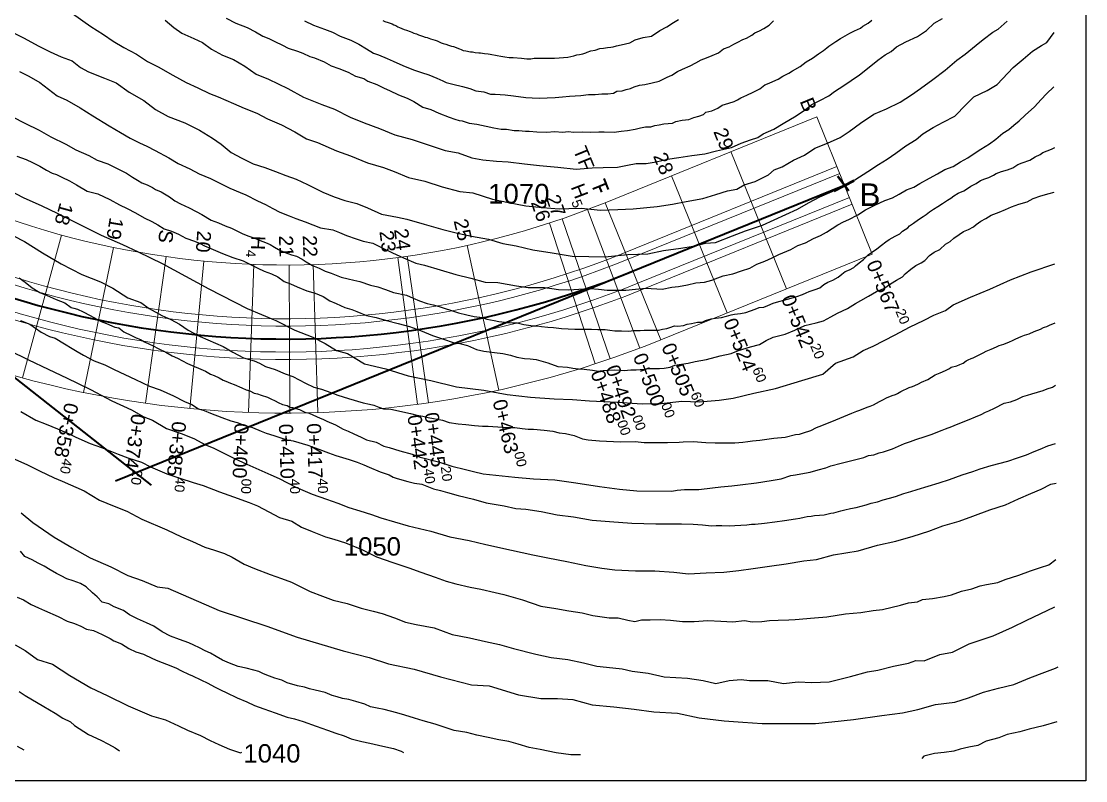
# Model space of a CAD drawing. Header units: millimetres. Extents: x 19067981 to 38137102, y 2652003 to 2652615.
# Drawn here: x 19068315.34 to 19068329.73, y 2652474.37 to 2652484.63 of the extents above; entities that cross this region are included whole.
import ezdxf

# ---------------------------------------------------------------- set-up
doc = ezdxf.new("R2010")
doc.units = ezdxf.units.MM
doc.layers.add('dever', color=130, linetype='Continuous')
doc.layers.add('kurp', color=94, linetype='Continuous')
doc.layers.add('Layer1', color=7, linetype='Continuous', lineweight=50)
doc.styles.get("Standard").update_dxf_attribs({"font": 'arial.ttf'})

# ---------------------------------------------------------------- blocks, each defined once
blk = doc.blocks.new('tanjant finish')
at = {"layer": 'kurp', "color": 0, "lineweight": 35, "ltscale": 0.2}
for p, q in [((19068240.427, 2652378.022), (19068240.587, 2652378.022)), ((19068240.507, 2652378.022), (19068240.507, 2652377.832)), ((19068240.507, 2652377.927), (19068240.587, 2652377.927))]:
    blk.add_line(p, q, dxfattribs=at)

msp = doc.modelspace()

# ---------------------------------------------------------------- linework, layer by layer
for points in [[(19068301.207, 2652494.584), (19068329.725, 2652494.584), (19068329.725, 2652474.371), (19068301.206, 2652474.371), (19068301.206, 2652494.584)], [(19068317.286, 2652484.642), (19068317.404, 2652484.543), (19068317.513, 2652484.47), (19068317.674, 2652484.395), (19068317.789, 2652484.341), (19068317.911, 2652484.251), (19068318.062, 2652484.173), (19068318.208, 2652484.115), (19068318.361, 2652484.022), (19068318.518, 2652483.915), (19068318.684, 2652483.845), (19068318.945, 2652483.72), (19068319.154, 2652483.606), (19068319.405, 2652483.503), (19068319.575, 2652483.444), (19068319.784, 2652483.334), (19068319.977, 2652483.257), (19068320.181, 2652483.18), (19068320.388, 2652483.094), (19068320.622, 2652483.033), (19068320.839, 2652482.958), (19068321.071, 2652482.882), (19068321.247, 2652482.851), (19068321.432, 2652482.784), (19068321.577, 2652482.759), (19068321.762, 2652482.741), (19068321.923, 2652482.731), (19068322.141, 2652482.705), (19068322.343, 2652482.679), (19068322.591, 2652482.66), (19068322.84, 2652482.632), (19068323.058, 2652482.649), (19068323.204, 2652482.653), (19068323.398, 2652482.658), (19068323.534, 2652482.684), (19068323.652, 2652482.707), (19068323.786, 2652482.707), (19068323.921, 2652482.731), (19068324.074, 2652482.767), (19068324.227, 2652482.787), (19068324.403, 2652482.815), (19068324.578, 2652482.837), (19068324.736, 2652482.877), (19068324.94, 2652482.924), (19068325.069, 2652482.984), (19068325.196, 2652483.029), (19068325.297, 2652483.06), (19068325.368, 2652483.107), (19068325.513, 2652483.17), (19068325.635, 2652483.249), (19068325.813, 2652483.354), (19068325.939, 2652483.436), (19068326.023, 2652483.505), (19068326.133, 2652483.557), (19068326.254, 2652483.623), (19068326.331, 2652483.679), (19068326.458, 2652483.761), (19068326.558, 2652483.831), (19068326.668, 2652483.905), (19068326.778, 2652483.991), (19068326.918, 2652484.105), (19068327.015, 2652484.178), (19068327.096, 2652484.223), (19068327.167, 2652484.282), (19068327.294, 2652484.351), (19068327.453, 2652484.425), (19068327.573, 2652484.504), (19068327.677, 2652484.602), (19068327.79, 2652484.668)], [(19068318.109, 2652484.672), (19068318.242, 2652484.603), (19068318.393, 2652484.544), (19068318.506, 2652484.485), (19068318.606, 2652484.43), (19068318.685, 2652484.397), (19068318.767, 2652484.354), (19068318.87, 2652484.305), (19068318.948, 2652484.264), (19068319.076, 2652484.224), (19068319.147, 2652484.199), (19068319.242, 2652484.153), (19068319.304, 2652484.134), (19068319.435, 2652484.082), (19068319.529, 2652484.027), (19068319.632, 2652483.992), (19068319.758, 2652483.942), (19068319.858, 2652483.888), (19068319.969, 2652483.857), (19068320.024, 2652483.818), (19068320.145, 2652483.774), (19068320.246, 2652483.727), (19068320.317, 2652483.695), (19068320.438, 2652483.637), (19068320.558, 2652483.592), (19068320.646, 2652483.545), (19068320.768, 2652483.469), (19068320.878, 2652483.437), (19068320.983, 2652483.389), (19068321.122, 2652483.336), (19068321.2, 2652483.306), (19068321.261, 2652483.289), (19068321.3, 2652483.285), (19068321.396, 2652483.253), (19068321.5, 2652483.238), (19068321.625, 2652483.211), (19068321.728, 2652483.191), (19068321.825, 2652483.172), (19068321.9, 2652483.17), (19068322.004, 2652483.154), (19068322.065, 2652483.153), (19068322.157, 2652483.145), (19068322.207, 2652483.145), (19068322.31, 2652483.134), (19068322.438, 2652483.133), (19068322.55, 2652483.139), (19068322.655, 2652483.133), (19068322.738, 2652483.139), (19068322.804, 2652483.131), (19068322.922, 2652483.134), (19068323.033, 2652483.131), (19068323.146, 2652483.137), (19068323.218, 2652483.135), (19068323.352, 2652483.132), (19068323.449, 2652483.143), (19068323.534, 2652483.152), (19068323.637, 2652483.172), (19068323.709, 2652483.188), (19068323.779, 2652483.203), (19068323.847, 2652483.205), (19068323.901, 2652483.221), (19068323.961, 2652483.231), (19068324.023, 2652483.245), (19068324.084, 2652483.25), (19068324.141, 2652483.251), (19068324.189, 2652483.275), (19068324.271, 2652483.293), (19068324.364, 2652483.301), (19068324.431, 2652483.328), (19068324.497, 2652483.348), (19068324.56, 2652483.371), (19068324.594, 2652483.4), (19068324.675, 2652483.42), (19068324.756, 2652483.454), (19068324.812, 2652483.496), (19068324.904, 2652483.522), (19068324.977, 2652483.545), (19068325.018, 2652483.568), (19068325.065, 2652483.593), (19068325.144, 2652483.629), (19068325.232, 2652483.67), (19068325.324, 2652483.717), (19068325.391, 2652483.77), (19068325.446, 2652483.792), (19068325.497, 2652483.816), (19068325.569, 2652483.846), (19068325.631, 2652483.89), (19068325.714, 2652483.929), (19068325.762, 2652483.958), (19068325.869, 2652484.018), (19068325.95, 2652484.081), (19068326.034, 2652484.13), (19068326.113, 2652484.188), (19068326.182, 2652484.236), (19068326.228, 2652484.27), (19068326.253, 2652484.293), (19068326.347, 2652484.356), (19068326.412, 2652484.395), (19068326.473, 2652484.431), (19068326.537, 2652484.467), (19068326.599, 2652484.501), (19068326.682, 2652484.534), (19068326.715, 2652484.565), (19068326.788, 2652484.602), (19068326.836, 2652484.645)], [(19068319.17, 2652484.635), (19068319.289, 2652484.578), (19068319.44, 2652484.523), (19068319.549, 2652484.483), (19068319.649, 2652484.429), (19068319.796, 2652484.374), (19068319.903, 2652484.32), (19068320.008, 2652484.255), (19068320.102, 2652484.199), (19068320.171, 2652484.178), (19068320.286, 2652484.127), (19068320.365, 2652484.089), (19068320.499, 2652484.032), (19068320.641, 2652483.975), (19068320.749, 2652483.939), (19068320.849, 2652483.905), (19068320.958, 2652483.863), (19068321.039, 2652483.826), (19068321.082, 2652483.804), (19068321.174, 2652483.779), (19068321.302, 2652483.747), (19068321.401, 2652483.72), (19068321.484, 2652483.69), (19068321.592, 2652483.674), (19068321.684, 2652483.645), (19068321.745, 2652483.645), (19068321.88, 2652483.636), (19068321.993, 2652483.621), (19068322.161, 2652483.601), (19068322.246, 2652483.593), (19068322.34, 2652483.589), (19068322.447, 2652483.594), (19068322.558, 2652483.598), (19068322.656, 2652483.608), (19068322.749, 2652483.616), (19068322.828, 2652483.62), (19068322.905, 2652483.626), (19068323.005, 2652483.642), (19068323.096, 2652483.639), (19068323.189, 2652483.649), (19068323.267, 2652483.65), (19068323.343, 2652483.656), (19068323.388, 2652483.684), (19068323.461, 2652483.69), (19068323.516, 2652483.707), (19068323.573, 2652483.722), (19068323.626, 2652483.744), (19068323.695, 2652483.766), (19068323.77, 2652483.776), (19068323.865, 2652483.796), (19068323.961, 2652483.818), (19068324.07, 2652483.873), (19068324.135, 2652483.901), (19068324.211, 2652483.949), (19068324.277, 2652483.983), (19068324.38, 2652484.029), (19068324.457, 2652484.067), (19068324.53, 2652484.11), (19068324.599, 2652484.136), (19068324.678, 2652484.168), (19068324.763, 2652484.205), (19068324.831, 2652484.255), (19068324.907, 2652484.284), (19068324.969, 2652484.319), (19068325.023, 2652484.348), (19068325.091, 2652484.381), (19068325.14, 2652484.403), (19068325.215, 2652484.443), (19068325.255, 2652484.473), (19068325.318, 2652484.501), (19068325.374, 2652484.53), (19068325.446, 2652484.578), (19068325.508, 2652484.634)], [(19068320.229, 2652484.64), (19068320.256, 2652484.628), (19068320.299, 2652484.611), (19068320.352, 2652484.593), (19068320.377, 2652484.582), (19068320.402, 2652484.57), (19068320.431, 2652484.556), (19068320.451, 2652484.547), (19068320.514, 2652484.519), (19068320.547, 2652484.509), (19068320.595, 2652484.492), (19068320.618, 2652484.481), (19068320.647, 2652484.469), (19068320.682, 2652484.458), (19068320.708, 2652484.448), (19068320.763, 2652484.427), (19068320.799, 2652484.415), (19068320.826, 2652484.408), (19068320.872, 2652484.393), (19068320.901, 2652484.382), (19068320.933, 2652484.376), (19068320.96, 2652484.365), (19068321.014, 2652484.338), (19068321.044, 2652484.328), (19068321.08, 2652484.321), (19068321.114, 2652484.306), (19068321.156, 2652484.294), (19068321.183, 2652484.287), (19068321.262, 2652484.258), (19068321.287, 2652484.247), (19068321.311, 2652484.235), (19068321.347, 2652484.231), (19068321.413, 2652484.216), (19068321.441, 2652484.215), (19068321.475, 2652484.209), (19068321.523, 2652484.205), (19068321.549, 2652484.201), (19068321.603, 2652484.194), (19068321.649, 2652484.19), (19068321.677, 2652484.185), (19068321.771, 2652484.169), (19068321.82, 2652484.156), (19068321.877, 2652484.151), (19068321.934, 2652484.14), (19068321.987, 2652484.138), (19068322.103, 2652484.13), (19068322.175, 2652484.124), (19068322.226, 2652484.121), (19068322.271, 2652484.131), (19068322.31, 2652484.13), (19068322.459, 2652484.129), (19068322.549, 2652484.132), (19068322.61, 2652484.135), (19068322.726, 2652484.145), (19068322.81, 2652484.164), (19068322.851, 2652484.175), (19068322.886, 2652484.181), (19068322.928, 2652484.19), (19068322.97, 2652484.205), (19068322.99, 2652484.213), (19068323.04, 2652484.229), (19068323.098, 2652484.241), (19068323.158, 2652484.262), (19068323.209, 2652484.268), (19068323.263, 2652484.277), (19068323.309, 2652484.281), (19068323.339, 2652484.285), (19068323.385, 2652484.297), (19068323.446, 2652484.309), (19068323.507, 2652484.324), (19068323.565, 2652484.338), (19068323.639, 2652484.377), (19068323.745, 2652484.408), (19068323.859, 2652484.429), (19068323.972, 2652484.505), (19068324.067, 2652484.552), (19068324.156, 2652484.611), (19068324.221, 2652484.651)], [(19068315.139, 2652484.521), (19068315.379, 2652484.4), (19068315.568, 2652484.299), (19068315.733, 2652484.217), (19068315.881, 2652484.151), (19068316.03, 2652484.093), (19068316.141, 2652484.003), (19068316.252, 2652483.947), (19068316.465, 2652483.859), (19068316.623, 2652483.798), (19068316.8, 2652483.672), (19068316.997, 2652483.558), (19068317.155, 2652483.436), (19068317.327, 2652483.344), (19068317.552, 2652483.258), (19068317.751, 2652483.159), (19068317.928, 2652483.049), (19068318.041, 2652482.971), (19068318.176, 2652482.855), (19068318.323, 2652482.781), (19068318.474, 2652482.703), (19068318.632, 2652482.652), (19068318.775, 2652482.602), (19068318.918, 2652482.546), (19068319.056, 2652482.496), (19068319.211, 2652482.426), (19068319.419, 2652482.322), (19068319.568, 2652482.26), (19068319.714, 2652482.208), (19068319.877, 2652482.17), (19068320.022, 2652482.107), (19068320.211, 2652482.023), (19068320.426, 2652481.983), (19068320.554, 2652481.955), (19068320.786, 2652481.89), (19068321.038, 2652481.816), (19068321.218, 2652481.773), (19068321.425, 2652481.725), (19068321.656, 2652481.685), (19068321.848, 2652481.628), (19068322.031, 2652481.598), (19068322.256, 2652481.544), (19068322.515, 2652481.5), (19068322.785, 2652481.456), (19068323.01, 2652481.452), (19068323.227, 2652481.446), (19068323.536, 2652481.478), (19068323.809, 2652481.49), (19068324.02, 2652481.534), (19068324.255, 2652481.564), (19068324.422, 2652481.592), (19068324.589, 2652481.634), (19068324.721, 2652481.64), (19068324.952, 2652481.73), (19068325.127, 2652481.797), (19068325.356, 2652481.877), (19068325.673, 2652482.017), (19068325.832, 2652482.093), (19068325.978, 2652482.177), (19068326.133, 2652482.258), (19068326.298, 2652482.328), (19068326.457, 2652482.406), (19068326.604, 2652482.489), (19068326.78, 2652482.602), (19068326.925, 2652482.694), (19068327.042, 2652482.768), (19068327.158, 2652482.849), (19068327.295, 2652482.945), (19068327.434, 2652483.032), (19068327.525, 2652483.109), (19068327.664, 2652483.193), (19068327.798, 2652483.265), (19068327.955, 2652483.348), (19068328.112, 2652483.504), (19068328.212, 2652483.61), (19068328.392, 2652483.692), (19068328.53, 2652483.774), (19068328.603, 2652483.851), (19068328.745, 2652484.003), (19068328.88, 2652484.118), (19068329.005, 2652484.224), (19068329.129, 2652484.3), (19068329.201, 2652484.342), (19068329.299, 2652484.478)], [(19068315.32, 2652483.953), (19068315.445, 2652483.886), (19068315.591, 2652483.804), (19068315.829, 2652483.62), (19068315.957, 2652483.563), (19068316.137, 2652483.458), (19068316.308, 2652483.353), (19068316.531, 2652483.216), (19068316.684, 2652483.128), (19068316.814, 2652483.052), (19068316.941, 2652482.987), (19068317.04, 2652482.944), (19068317.151, 2652482.883), (19068317.335, 2652482.784), (19068317.464, 2652482.709), (19068317.621, 2652482.634), (19068317.747, 2652482.57), (19068317.898, 2652482.504), (19068318.159, 2652482.375), (19068318.298, 2652482.315), (19068318.378, 2652482.284), (19068318.534, 2652482.204), (19068318.643, 2652482.154), (19068318.742, 2652482.102), (19068318.838, 2652482.05), (19068318.96, 2652482.001), (19068319.054, 2652481.963), (19068319.177, 2652481.921), (19068319.384, 2652481.839), (19068319.552, 2652481.81), (19068319.64, 2652481.778), (19068319.736, 2652481.737), (19068319.865, 2652481.692), (19068319.964, 2652481.659), (19068320.094, 2652481.633), (19068320.226, 2652481.566), (19068320.358, 2652481.503), (19068320.508, 2652481.432), (19068320.674, 2652481.363), (19068320.792, 2652481.337), (19068321.003, 2652481.27), (19068321.212, 2652481.208), (19068321.418, 2652481.158), (19068321.609, 2652481.104), (19068321.78, 2652481.101), (19068322.033, 2652481.055), (19068322.193, 2652481.034), (19068322.292, 2652481.032), (19068322.411, 2652481.031), (19068322.511, 2652481.02), (19068322.6, 2652481.005), (19068322.743, 2652481.003), (19068322.942, 2652481.014), (19068323.029, 2652481.02), (19068323.14, 2652481.012), (19068323.259, 2652480.995), (19068323.373, 2652480.997), (19068323.511, 2652480.998), (19068323.641, 2652481.01), (19068323.78, 2652481.024), (19068324.001, 2652481.011), (19068324.132, 2652481.036), (19068324.221, 2652481.048), (19068324.344, 2652481.07), (19068324.455, 2652481.096), (19068324.572, 2652481.106), (19068324.675, 2652481.132), (19068324.754, 2652481.163), (19068324.827, 2652481.191), (19068324.957, 2652481.216), (19068325.073, 2652481.256), (19068325.185, 2652481.296), (19068325.281, 2652481.35), (19068325.391, 2652481.389), (19068325.49, 2652481.434), (19068325.577, 2652481.48), (19068325.743, 2652481.546), (19068325.836, 2652481.599), (19068325.937, 2652481.635), (19068326.045, 2652481.694), (19068326.14, 2652481.737), (19068326.222, 2652481.782), (19068326.298, 2652481.829), (19068326.378, 2652481.881), (19068326.454, 2652481.922), (19068326.525, 2652481.953), (19068326.645, 2652482.015), (19068326.752, 2652482.081), (19068326.874, 2652482.145), (19068327.011, 2652482.209), (19068327.116, 2652482.245), (19068327.206, 2652482.293), (19068327.302, 2652482.353), (19068327.403, 2652482.39), (19068327.482, 2652482.436), (19068327.614, 2652482.512), (19068327.724, 2652482.569), (19068327.824, 2652482.626), (19068327.935, 2652482.669), (19068328.033, 2652482.731), (19068328.133, 2652482.786), (19068328.216, 2652482.844), (19068328.31, 2652482.9), (19068328.426, 2652482.974), (19068328.513, 2652483.037), (19068328.607, 2652483.118), (19068328.687, 2652483.168), (19068328.756, 2652483.224), (19068328.828, 2652483.286), (19068328.906, 2652483.363), (19068329.033, 2652483.474), (19068329.122, 2652483.571), (19068329.197, 2652483.649), (19068329.296, 2652483.745)], [(19068315.222, 2652483.34), (19068315.388, 2652483.251), (19068315.583, 2652483.16), (19068315.741, 2652483.067), (19068315.945, 2652482.971), (19068316.081, 2652482.891), (19068316.254, 2652482.818), (19068316.369, 2652482.755), (19068316.51, 2652482.703), (19068316.655, 2652482.63), (19068316.763, 2652482.576), (19068316.847, 2652482.525), (19068316.914, 2652482.483), (19068316.969, 2652482.446), (19068317.042, 2652482.421), (19068317.114, 2652482.382), (19068317.154, 2652482.357), (19068317.234, 2652482.324), (19068317.343, 2652482.258), (19068317.419, 2652482.202), (19068317.492, 2652482.164), (19068317.61, 2652482.109), (19068317.704, 2652482.06), (19068317.782, 2652482.021), (19068317.908, 2652481.944), (19068318.006, 2652481.906), (19068318.096, 2652481.865), (19068318.181, 2652481.833), (19068318.253, 2652481.798), (19068318.337, 2652481.76), (19068318.417, 2652481.726), (19068318.484, 2652481.704), (19068318.572, 2652481.666), (19068318.644, 2652481.64), (19068318.705, 2652481.615), (19068318.762, 2652481.579), (19068318.82, 2652481.545), (19068318.893, 2652481.51), (19068318.995, 2652481.475), (19068319.059, 2652481.457), (19068319.139, 2652481.415), (19068319.19, 2652481.38), (19068319.275, 2652481.329), (19068319.369, 2652481.295), (19068319.449, 2652481.254), (19068319.531, 2652481.226), (19068319.666, 2652481.171), (19068319.759, 2652481.148), (19068319.835, 2652481.131), (19068319.917, 2652481.112), (19068320.061, 2652481.064), (19068320.158, 2652481.043), (19068320.265, 2652481.007), (19068320.371, 2652480.966), (19068320.546, 2652480.929), (19068320.636, 2652480.888), (19068320.724, 2652480.855), (19068320.827, 2652480.818), (19068320.906, 2652480.798), (19068320.988, 2652480.778), (19068321.068, 2652480.751), (19068321.141, 2652480.727), (19068321.249, 2652480.693), (19068321.363, 2652480.666), (19068321.464, 2652480.641), (19068321.573, 2652480.627), (19068321.634, 2652480.607), (19068321.733, 2652480.588), (19068321.796, 2652480.575), (19068321.91, 2652480.559), (19068321.985, 2652480.557), (19068322.041, 2652480.554), (19068322.132, 2652480.532), (19068322.261, 2652480.514), (19068322.312, 2652480.514), (19068322.372, 2652480.506), (19068322.455, 2652480.497), (19068322.535, 2652480.491), (19068322.643, 2652480.481), (19068322.73, 2652480.475), (19068322.822, 2652480.471), (19068322.905, 2652480.472), (19068322.947, 2652480.47), (19068323.048, 2652480.469), (19068323.135, 2652480.468), (19068323.23, 2652480.468), (19068323.297, 2652480.455), (19068323.364, 2652480.449), (19068323.454, 2652480.446), (19068323.547, 2652480.444), (19068323.619, 2652480.453), (19068323.705, 2652480.452), (19068323.757, 2652480.455), (19068323.859, 2652480.455), (19068323.952, 2652480.459), (19068324.008, 2652480.471), (19068324.066, 2652480.481), (19068324.108, 2652480.491), (19068324.167, 2652480.514), (19068324.216, 2652480.513), (19068324.289, 2652480.519), (19068324.342, 2652480.536), (19068324.397, 2652480.547), (19068324.481, 2652480.563), (19068324.542, 2652480.566), (19068324.586, 2652480.589), (19068324.665, 2652480.611), (19068324.725, 2652480.621), (19068324.804, 2652480.627), (19068324.87, 2652480.646), (19068324.936, 2652480.662), (19068324.979, 2652480.674), (19068325.06, 2652480.682), (19068325.134, 2652480.697), (19068325.195, 2652480.72), (19068325.259, 2652480.741), (19068325.314, 2652480.763), (19068325.374, 2652480.768), (19068325.43, 2652480.788), (19068325.504, 2652480.821), (19068325.58, 2652480.845), (19068325.646, 2652480.864), (19068325.716, 2652480.878), (19068325.82, 2652480.911), (19068325.897, 2652480.939), (19068325.947, 2652480.962), (19068325.987, 2652480.978), (19068326.071, 2652481.007), (19068326.134, 2652481.03), (19068326.187, 2652481.075), (19068326.243, 2652481.103), (19068326.309, 2652481.133), (19068326.379, 2652481.174), (19068326.432, 2652481.214), (19068326.474, 2652481.251), (19068326.535, 2652481.271), (19068326.593, 2652481.303), (19068326.613, 2652481.327), (19068326.665, 2652481.365), (19068326.722, 2652481.41), (19068326.791, 2652481.477), (19068326.832, 2652481.508), (19068326.905, 2652481.557), (19068326.964, 2652481.607), (19068327.025, 2652481.649), (19068327.071, 2652481.68), (19068327.151, 2652481.726), (19068327.215, 2652481.76), (19068327.25, 2652481.792), (19068327.323, 2652481.84), (19068327.346, 2652481.866), (19068327.4, 2652481.903), (19068327.468, 2652481.95), (19068327.528, 2652481.992), (19068327.569, 2652482.021), (19068327.615, 2652482.056), (19068327.67, 2652482.093), (19068327.729, 2652482.127), (19068327.792, 2652482.168), (19068327.859, 2652482.212), (19068327.905, 2652482.238), (19068327.945, 2652482.27), (19068328.001, 2652482.307), (19068328.078, 2652482.341), (19068328.14, 2652482.378), (19068328.175, 2652482.403), (19068328.247, 2652482.44), (19068328.304, 2652482.479), (19068328.363, 2652482.5), (19068328.416, 2652482.521), (19068328.478, 2652482.549), (19068328.517, 2652482.573), (19068328.586, 2652482.598), (19068328.669, 2652482.623), (19068328.742, 2652482.65), (19068328.806, 2652482.693), (19068328.865, 2652482.717), (19068328.969, 2652482.755), (19068329.044, 2652482.796), (19068329.109, 2652482.83), (19068329.146, 2652482.858), (19068329.263, 2652482.903), (19068329.306, 2652482.923)], [(19068315.281, 2652482.805), (19068315.41, 2652482.76), (19068315.495, 2652482.721), (19068315.593, 2652482.671), (19068315.684, 2652482.619), (19068315.76, 2652482.579), (19068315.816, 2652482.56), (19068315.89, 2652482.525), (19068315.993, 2652482.475), (19068316.086, 2652482.422), (19068316.234, 2652482.336), (19068316.376, 2652482.298), (19068316.539, 2652482.22), (19068316.671, 2652482.151), (19068316.773, 2652482.102), (19068316.886, 2652482.04), (19068317.002, 2652481.976), (19068317.108, 2652481.925), (19068317.189, 2652481.878), (19068317.274, 2652481.825), (19068317.373, 2652481.794), (19068317.467, 2652481.752), (19068317.564, 2652481.7), (19068317.681, 2652481.658), (19068317.759, 2652481.628), (19068317.82, 2652481.594), (19068317.902, 2652481.559), (19068318.059, 2652481.491), (19068318.2, 2652481.437), (19068318.34, 2652481.394), (19068318.414, 2652481.357), (19068318.538, 2652481.296), (19068318.622, 2652481.255), (19068318.725, 2652481.218), (19068318.809, 2652481.176), (19068318.893, 2652481.116), (19068318.98, 2652481.081), (19068319.072, 2652481.043), (19068319.2, 2652480.99), (19068319.311, 2652480.957), (19068319.423, 2652480.91), (19068319.51, 2652480.854), (19068319.598, 2652480.819), (19068319.715, 2652480.761), (19068319.807, 2652480.735), (19068319.876, 2652480.709), (19068320.009, 2652480.657), (19068320.136, 2652480.63), (19068320.275, 2652480.586), (19068320.433, 2652480.545), (19068320.586, 2652480.507), (19068320.738, 2652480.451), (19068320.898, 2652480.386), (19068321.048, 2652480.337), (19068321.178, 2652480.291), (19068321.266, 2652480.278), (19068321.371, 2652480.249), (19068321.492, 2652480.194), (19068321.594, 2652480.173), (19068321.738, 2652480.156), (19068321.85, 2652480.141), (19068321.952, 2652480.118), (19068322.039, 2652480.093), (19068322.142, 2652480.072), (19068322.217, 2652480.068), (19068322.298, 2652480.062), (19068322.457, 2652480.015), (19068322.594, 2652479.964), (19068322.723, 2652479.955), (19068322.796, 2652479.944), (19068322.871, 2652479.934), (19068322.946, 2652479.93), (19068323.06, 2652479.917), (19068323.142, 2652479.905), (19068323.204, 2652479.91), (19068323.279, 2652479.916), (19068323.363, 2652479.919), (19068323.438, 2652479.918), (19068323.49, 2652479.914), (19068323.578, 2652479.921), (19068323.649, 2652479.92), (19068323.758, 2652479.928), (19068323.826, 2652479.939), (19068323.893, 2652479.937), (19068323.965, 2652479.938), (19068324.028, 2652479.944), (19068324.11, 2652479.956), (19068324.173, 2652479.983), (19068324.262, 2652479.997), (19068324.353, 2652480.011), (19068324.448, 2652480.035), (19068324.603, 2652480.062), (19068324.787, 2652480.112), (19068324.933, 2652480.142), (19068325.035, 2652480.183), (19068325.195, 2652480.232), (19068325.317, 2652480.261), (19068325.409, 2652480.317), (19068325.503, 2652480.361), (19068325.662, 2652480.401), (19068325.795, 2652480.455), (19068325.928, 2652480.518), (19068326.085, 2652480.555), (19068326.18, 2652480.582), (19068326.28, 2652480.639), (19068326.371, 2652480.685), (19068326.507, 2652480.751), (19068326.614, 2652480.816), (19068326.687, 2652480.857), (19068326.791, 2652480.916), (19068326.898, 2652480.98), (19068326.996, 2652481.019), (19068327.087, 2652481.084), (19068327.168, 2652481.133), (19068327.251, 2652481.176), (19068327.287, 2652481.217), (19068327.361, 2652481.28), (19068327.428, 2652481.329), (19068327.501, 2652481.367), (19068327.55, 2652481.4), (19068327.616, 2652481.466), (19068327.677, 2652481.512), (19068327.752, 2652481.548), (19068327.83, 2652481.617), (19068327.895, 2652481.653), (19068327.945, 2652481.699), (19068328.016, 2652481.749), (19068328.073, 2652481.79), (19068328.14, 2652481.816), (19068328.21, 2652481.852), (19068328.247, 2652481.883), (19068328.309, 2652481.927), (19068328.376, 2652481.967), (19068328.449, 2652482.011), (19068328.555, 2652482.051), (19068328.643, 2652482.088), (19068328.722, 2652482.121), (19068328.82, 2652482.16), (19068328.935, 2652482.191), (19068329.017, 2652482.234), (19068329.12, 2652482.272), (19068329.23, 2652482.301), (19068329.297, 2652482.323)], [(19068315.237, 2652481.733), (19068315.386, 2652481.653), (19068315.627, 2652481.501), (19068315.881, 2652481.353), (19068316.162, 2652481.207), (19068316.414, 2652481.11), (19068316.579, 2652481.025), (19068316.782, 2652480.894), (19068316.957, 2652480.831), (19068317.071, 2652480.751), (19068317.243, 2652480.656), (19068317.363, 2652480.602), (19068317.481, 2652480.536), (19068317.598, 2652480.459), (19068317.759, 2652480.37), (19068318.072, 2652480.234), (19068318.201, 2652480.16), (19068318.347, 2652480.085), (19068318.487, 2652480.043), (19068318.56, 2652480.01), (19068318.643, 2652479.967), (19068318.772, 2652479.925), (19068318.907, 2652479.867), (19068319.013, 2652479.829), (19068319.181, 2652479.741), (19068319.296, 2652479.688), (19068319.4, 2652479.659), (19068319.525, 2652479.615), (19068319.618, 2652479.578), (19068319.764, 2652479.533), (19068319.964, 2652479.473), (19068320.046, 2652479.457), (19068320.107, 2652479.444), (19068320.173, 2652479.416), (19068320.235, 2652479.393), (19068320.335, 2652479.389), (19068320.601, 2652479.33), (19068320.686, 2652479.31), (19068320.767, 2652479.296), (19068320.84, 2652479.278), (19068321.035, 2652479.24), (19068321.124, 2652479.211), (19068321.246, 2652479.192), (19068321.347, 2652479.183), (19068321.467, 2652479.167), (19068321.573, 2652479.158), (19068321.649, 2652479.158), (19068321.846, 2652479.146), (19068321.931, 2652479.144), (19068322.011, 2652479.141), (19068322.112, 2652479.127), (19068322.191, 2652479.118), (19068322.262, 2652479.118), (19068322.408, 2652479.107), (19068322.524, 2652479.092), (19068322.609, 2652479.069), (19068322.697, 2652479.059), (19068322.812, 2652479.033), (19068322.927, 2652478.988), (19068323.003, 2652478.975), (19068323.156, 2652478.963), (19068323.44, 2652478.95), (19068323.637, 2652478.953), (19068323.759, 2652478.941), (19068323.882, 2652478.938), (19068323.984, 2652478.939), (19068324.073, 2652478.94), (19068324.233, 2652478.942), (19068324.287, 2652478.95), (19068324.421, 2652478.953), (19068324.593, 2652478.938), (19068324.717, 2652478.933), (19068324.917, 2652478.934), (19068324.985, 2652478.936), (19068325.09, 2652478.942), (19068325.158, 2652478.954), (19068325.221, 2652478.961), (19068325.323, 2652478.971), (19068325.513, 2652478.996), (19068325.664, 2652479.012), (19068325.802, 2652479.046), (19068325.859, 2652479.052), (19068325.911, 2652479.069), (19068326.009, 2652479.101), (19068326.086, 2652479.14), (19068326.159, 2652479.169), (19068326.348, 2652479.247), (19068326.563, 2652479.335), (19068326.634, 2652479.361), (19068326.673, 2652479.374), (19068326.772, 2652479.415), (19068326.812, 2652479.431), (19068326.856, 2652479.448), (19068326.94, 2652479.492), (19068326.984, 2652479.514), (19068327.033, 2652479.544), (19068327.111, 2652479.575), (19068327.153, 2652479.587), (19068327.182, 2652479.603), (19068327.225, 2652479.63), (19068327.341, 2652479.681), (19068327.386, 2652479.698), (19068327.415, 2652479.709), (19068327.466, 2652479.731), (19068327.508, 2652479.755), (19068327.592, 2652479.792), (19068327.641, 2652479.82), (19068327.693, 2652479.852), (19068327.76, 2652479.88), (19068327.833, 2652479.911), (19068327.883, 2652479.94), (19068327.907, 2652479.955), (19068327.982, 2652479.977), (19068328.024, 2652479.994), (19068328.069, 2652480.012), (19068328.111, 2652480.043), (19068328.137, 2652480.055), (19068328.179, 2652480.073), (19068328.206, 2652480.084), (19068328.239, 2652480.102), (19068328.276, 2652480.119), (19068328.339, 2652480.151), (19068328.38, 2652480.172), (19068328.446, 2652480.202), (19068328.518, 2652480.233), (19068328.557, 2652480.248), (19068328.617, 2652480.269), (19068328.694, 2652480.297), (19068328.738, 2652480.318), (19068328.781, 2652480.338), (19068328.852, 2652480.37), (19068328.898, 2652480.39), (19068328.96, 2652480.406), (19068329.03, 2652480.439), (19068329.115, 2652480.469), (19068329.156, 2652480.495), (19068329.17, 2652480.499), (19068329.202, 2652480.508), (19068329.236, 2652480.523), (19068329.312, 2652480.557)], [(19068315.313, 2652481.162), (19068315.393, 2652481.103), (19068315.489, 2652481.028), (19068315.591, 2652480.965), (19068315.69, 2652480.927), (19068315.814, 2652480.869), (19068315.873, 2652480.85), (19068315.931, 2652480.827), (19068316.016, 2652480.764), (19068316.054, 2652480.755), (19068316.102, 2652480.739), (19068316.178, 2652480.704), (19068316.274, 2652480.657), (19068316.423, 2652480.574), (19068316.494, 2652480.549), (19068316.604, 2652480.496), (19068316.662, 2652480.487), (19068316.726, 2652480.433), (19068316.832, 2652480.386), (19068316.896, 2652480.353), (19068316.953, 2652480.332), (19068317.005, 2652480.297), (19068317.074, 2652480.269), (19068317.113, 2652480.251), (19068317.2, 2652480.204), (19068317.295, 2652480.158), (19068317.38, 2652480.109), (19068317.451, 2652480.077), (19068317.587, 2652480.005), (19068317.833, 2652479.905), (19068317.898, 2652479.862), (19068317.948, 2652479.846), (19068318.016, 2652479.813), (19068318.069, 2652479.783), (19068318.104, 2652479.77), (19068318.167, 2652479.743), (19068318.22, 2652479.723), (19068318.321, 2652479.676), (19068318.383, 2652479.651), (19068318.432, 2652479.637), (19068318.488, 2652479.608), (19068318.535, 2652479.596), (19068318.582, 2652479.577), (19068318.67, 2652479.55), (19068318.714, 2652479.531), (19068318.774, 2652479.502), (19068318.814, 2652479.48), (19068318.873, 2652479.454), (19068318.936, 2652479.438), (19068318.973, 2652479.416), (19068319.008, 2652479.414), (19068319.052, 2652479.399), (19068319.1, 2652479.386), (19068319.173, 2652479.35), (19068319.231, 2652479.334), (19068319.283, 2652479.314), (19068319.333, 2652479.291), (19068319.379, 2652479.267), (19068319.416, 2652479.255), (19068319.444, 2652479.24), (19068319.47, 2652479.226), (19068319.59, 2652479.176), (19068319.692, 2652479.121), (19068319.761, 2652479.091), (19068319.834, 2652479.055), (19068319.933, 2652479.013), (19068320.006, 2652478.977), (19068320.137, 2652478.944), (19068320.242, 2652478.892), (19068320.311, 2652478.873), (19068320.457, 2652478.828), (19068320.622, 2652478.782), (19068320.73, 2652478.743), (19068320.982, 2652478.676), (19068321.16, 2652478.619), (19068321.346, 2652478.574), (19068321.453, 2652478.546), (19068321.584, 2652478.514), (19068322.012, 2652478.473), (19068322.264, 2652478.45), (19068322.552, 2652478.434), (19068322.836, 2652478.393), (19068323.155, 2652478.344), (19068323.425, 2652478.31), (19068323.658, 2652478.287), (19068324.135, 2652478.283), (19068324.204, 2652478.296), (19068324.303, 2652478.305), (19068324.496, 2652478.306), (19068324.681, 2652478.326), (19068324.795, 2652478.342), (19068324.945, 2652478.353), (19068325.056, 2652478.366), (19068325.279, 2652478.395), (19068325.477, 2652478.428), (19068325.608, 2652478.447), (19068325.74, 2652478.492), (19068325.805, 2652478.503), (19068325.874, 2652478.517), (19068326.002, 2652478.54), (19068326.109, 2652478.571), (19068326.213, 2652478.598), (19068326.283, 2652478.622), (19068326.421, 2652478.66), (19068326.728, 2652478.738), (19068326.792, 2652478.763), (19068326.861, 2652478.775), (19068326.936, 2652478.798), (19068326.993, 2652478.813), (19068327.061, 2652478.834), (19068327.113, 2652478.855), (19068327.278, 2652478.924), (19068327.356, 2652478.954), (19068327.431, 2652478.98), (19068327.554, 2652479.019), (19068327.637, 2652479.048), (19068327.787, 2652479.104), (19068327.832, 2652479.124), (19068327.917, 2652479.156), (19068327.981, 2652479.183), (19068328.15, 2652479.248), (19068328.238, 2652479.285), (19068328.314, 2652479.319), (19068328.371, 2652479.349), (19068328.416, 2652479.369), (19068328.494, 2652479.402), (19068328.623, 2652479.47), (19068328.711, 2652479.49), (19068328.795, 2652479.521), (19068328.875, 2652479.559), (19068328.941, 2652479.578), (19068328.999, 2652479.595), (19068329.151, 2652479.643), (19068329.205, 2652479.665), (19068329.278, 2652479.687), (19068329.319, 2652479.712)], [(19068315.332, 2652480.589), (19068315.456, 2652480.539), (19068315.612, 2652480.43), (19068315.725, 2652480.369), (19068315.798, 2652480.348), (19068315.924, 2652480.273), (19068316.029, 2652480.207), (19068316.097, 2652480.17), (19068316.183, 2652480.118), (19068316.329, 2652480.044), (19068316.473, 2652479.987), (19068316.597, 2652479.926), (19068316.743, 2652479.856), (19068316.887, 2652479.791), (19068317.076, 2652479.701), (19068317.219, 2652479.651), (19068317.397, 2652479.57), (19068317.549, 2652479.492), (19068317.645, 2652479.451), (19068317.736, 2652479.396), (19068317.812, 2652479.373), (19068317.898, 2652479.334), (19068318.052, 2652479.277), (19068318.174, 2652479.232), (19068318.257, 2652479.21), (19068318.339, 2652479.177), (19068318.465, 2652479.14), (19068318.584, 2652479.093), (19068318.651, 2652479.065), (19068318.753, 2652479.033), (19068318.932, 2652478.977), (19068319.017, 2652478.96), (19068319.214, 2652478.903), (19068319.363, 2652478.849), (19068319.494, 2652478.802), (19068319.594, 2652478.765), (19068319.771, 2652478.708), (19068319.883, 2652478.674), (19068319.97, 2652478.636), (19068320.042, 2652478.604), (19068320.19, 2652478.543), (19068320.315, 2652478.501), (19068320.368, 2652478.472), (19068320.422, 2652478.455), (19068320.565, 2652478.414), (19068320.655, 2652478.39), (19068320.756, 2652478.378), (19068320.914, 2652478.315), (19068321.009, 2652478.292), (19068321.101, 2652478.266), (19068321.246, 2652478.223), (19068321.454, 2652478.175), (19068321.625, 2652478.126), (19068321.867, 2652478.083), (19068322.023, 2652478.05), (19068322.159, 2652478.04), (19068322.366, 2652478.006), (19068322.582, 2652477.963), (19068322.806, 2652477.934), (19068323.058, 2652477.891), (19068323.289, 2652477.872), (19068323.591, 2652477.848), (19068323.918, 2652477.841), (19068324.062, 2652477.842), (19068324.263, 2652477.842), (19068324.42, 2652477.837), (19068324.549, 2652477.825), (19068324.667, 2652477.815), (19068324.73, 2652477.819), (19068324.81, 2652477.818), (19068324.907, 2652477.812), (19068324.983, 2652477.816), (19068325.145, 2652477.826), (19068325.21, 2652477.834), (19068325.258, 2652477.837), (19068325.387, 2652477.848), (19068325.526, 2652477.867), (19068325.657, 2652477.886), (19068325.806, 2652477.907), (19068325.861, 2652477.919), (19068325.923, 2652477.931), (19068325.961, 2652477.938), (19068326.017, 2652477.944), (19068326.061, 2652477.954), (19068326.128, 2652477.96), (19068326.19, 2652477.962), (19068326.283, 2652477.984), (19068326.323, 2652477.991), (19068326.417, 2652478.016), (19068326.471, 2652478.029), (19068326.547, 2652478.046), (19068326.625, 2652478.062), (19068326.761, 2652478.096), (19068326.828, 2652478.12), (19068326.913, 2652478.14), (19068326.989, 2652478.163), (19068327.075, 2652478.188), (19068327.154, 2652478.212), (19068327.266, 2652478.249), (19068327.361, 2652478.279), (19068327.448, 2652478.304), (19068327.745, 2652478.394), (19068327.887, 2652478.441), (19068328.057, 2652478.501), (19068328.198, 2652478.549), (19068328.301, 2652478.583), (19068328.448, 2652478.629), (19068328.674, 2652478.688), (19068328.803, 2652478.733), (19068328.926, 2652478.775), (19068329.03, 2652478.818), (19068329.108, 2652478.848), (19068329.213, 2652478.893), (19068329.317, 2652478.927)], [(19068315.176, 2652480.188), (19068315.439, 2652480.057), (19068315.706, 2652479.93), (19068315.962, 2652479.81), (19068316.101, 2652479.74), (19068316.279, 2652479.657), (19068316.566, 2652479.504), (19068316.83, 2652479.382), (19068316.998, 2652479.285), (19068317.115, 2652479.24), (19068317.304, 2652479.13), (19068317.501, 2652479.061), (19068317.673, 2652478.993), (19068317.83, 2652478.909), (19068317.937, 2652478.866), (19068318.178, 2652478.745), (19068318.351, 2652478.663), (19068318.552, 2652478.574), (19068318.715, 2652478.504), (19068318.826, 2652478.451), (19068319.053, 2652478.338), (19068319.273, 2652478.241), (19068319.468, 2652478.172), (19068319.621, 2652478.119), (19068319.77, 2652478.063), (19068319.916, 2652478.016), (19068320.076, 2652477.968), (19068320.202, 2652477.924), (19068320.569, 2652477.815), (19068320.876, 2652477.741), (19068321.133, 2652477.663), (19068321.394, 2652477.616), (19068321.618, 2652477.563), (19068321.964, 2652477.484), (19068322.254, 2652477.424), (19068322.458, 2652477.383), (19068322.712, 2652477.333), (19068322.969, 2652477.278), (19068323.186, 2652477.242), (19068323.363, 2652477.221), (19068323.643, 2652477.208), (19068323.904, 2652477.206), (19068324.161, 2652477.19), (19068324.356, 2652477.166), (19068324.595, 2652477.178), (19068324.835, 2652477.187), (19068325.037, 2652477.209), (19068325.232, 2652477.238), (19068325.454, 2652477.268), (19068325.678, 2652477.302), (19068325.915, 2652477.34), (19068326.087, 2652477.36), (19068326.316, 2652477.423), (19068326.652, 2652477.476), (19068326.914, 2652477.551), (19068327.161, 2652477.606), (19068327.394, 2652477.673), (19068327.604, 2652477.743), (19068327.794, 2652477.813), (19068328.015, 2652477.879), (19068328.2, 2652477.944), (19068328.431, 2652478.029), (19068328.64, 2652478.098), (19068328.819, 2652478.178), (19068328.983, 2652478.251), (19068329.123, 2652478.311), (19068329.254, 2652478.376), (19068329.326, 2652478.392)], [(19068315.256, 2652478.714), (19068315.428, 2652478.638), (19068315.589, 2652478.558), (19068315.788, 2652478.464), (19068315.895, 2652478.415), (19068316.19, 2652478.286), (19068316.401, 2652478.159), (19068316.595, 2652478.078), (19068316.769, 2652478.011), (19068316.97, 2652477.902), (19068317.31, 2652477.76), (19068317.505, 2652477.663), (19068317.656, 2652477.601), (19068317.824, 2652477.527), (19068317.953, 2652477.485), (19068318.087, 2652477.438), (19068318.19, 2652477.391), (19068318.356, 2652477.296), (19068318.494, 2652477.236), (19068318.707, 2652477.157), (19068318.858, 2652477.104), (19068318.992, 2652477.052), (19068319.137, 2652476.981), (19068319.245, 2652476.925), (19068319.412, 2652476.865), (19068319.557, 2652476.811), (19068319.744, 2652476.765), (19068319.934, 2652476.7), (19068320.095, 2652476.66), (19068320.217, 2652476.631), (19068320.383, 2652476.57), (19068320.534, 2652476.514), (19068320.677, 2652476.479), (19068320.919, 2652476.437), (19068321.165, 2652476.345), (19068321.397, 2652476.301), (19068321.614, 2652476.251), (19068321.802, 2652476.211), (19068321.994, 2652476.159), (19068322.294, 2652476.08), (19068322.503, 2652476.033), (19068322.727, 2652476.009), (19068322.941, 2652475.964), (19068323.12, 2652475.917), (19068323.334, 2652475.895), (19068323.463, 2652475.881), (19068323.597, 2652475.852), (19068323.815, 2652475.823), (19068324.031, 2652475.772), (19068324.186, 2652475.763), (19068324.344, 2652475.754), (19068324.554, 2652475.723), (19068324.728, 2652475.683), (19068324.909, 2652475.725), (19068325.068, 2652475.739), (19068325.181, 2652475.725), (19068325.43, 2652475.723), (19068325.64, 2652475.685), (19068325.839, 2652475.707), (19068326.024, 2652475.698), (19068326.258, 2652475.705), (19068326.546, 2652475.779), (19068326.778, 2652475.843), (19068326.916, 2652475.866), (19068327.128, 2652475.919), (19068327.329, 2652475.96), (19068327.428, 2652475.993), (19068327.543, 2652475.992), (19068327.752, 2652476.075), (19068327.927, 2652476.106), (19068328.15, 2652476.22), (19068328.476, 2652476.328), (19068328.735, 2652476.446), (19068328.919, 2652476.537), (19068329.31, 2652476.72)], [(19068315.339, 2652477.989), (19068315.499, 2652477.861), (19068315.788, 2652477.659), (19068316.024, 2652477.52), (19068316.274, 2652477.38), (19068316.554, 2652477.261), (19068316.783, 2652477.145), (19068316.974, 2652477.077), (19068317.178, 2652476.992), (19068317.321, 2652476.971), (19068318.017, 2652476.668), (19068318.658, 2652476.457), (19068319.071, 2652476.311), (19068319.693, 2652476.126), (19068320.041, 2652476.033), (19068320.303, 2652475.95), (19068320.652, 2652475.876), (19068321.006, 2652475.772), (19068321.427, 2652475.666), (19068321.663, 2652475.652), (19068322.062, 2652475.53), (19068322.362, 2652475.482), (19068322.586, 2652475.482), (19068322.794, 2652475.467), (19068323.056, 2652475.396), (19068323.349, 2652475.369), (19068323.623, 2652475.336), (19068323.888, 2652475.301), (19068324.209, 2652475.283), (19068324.504, 2652475.22), (19068324.842, 2652475.178), (19068325.092, 2652475.163), (19068325.354, 2652475.145), (19068325.694, 2652475.145), (19068326.072, 2652475.142), (19068326.295, 2652475.166), (19068326.587, 2652475.196), (19068326.97, 2652475.25), (19068327.25, 2652475.289), (19068327.455, 2652475.331), (19068327.697, 2652475.402), (19068327.959, 2652475.432), (19068328.143, 2652475.491), (19068328.346, 2652475.568), (19068328.548, 2652475.619), (19068328.754, 2652475.672), (19068328.971, 2652475.759), (19068329.173, 2652475.839), (19068329.319, 2652475.893), (19068329.353, 2652475.911)], [(19068322.9, 2652474.722), (19068322.767, 2652474.722), (19068322.57, 2652474.749), (19068322.353, 2652474.793), (19068322.205, 2652474.82), (19068322.057, 2652474.866), (19068321.93, 2652474.899), (19068321.794, 2652474.925), (19068321.652, 2652474.955), (19068321.496, 2652474.984), (19068321.364, 2652475.02), (19068321.192, 2652475.05), (19068320.936, 2652475.133), (19068320.772, 2652475.18), (19068320.655, 2652475.214), (19068320.525, 2652475.255), (19068320.418, 2652475.289), (19068320.333, 2652475.31), (19068320.246, 2652475.332), (19068320.152, 2652475.35), (19068320.063, 2652475.371), (19068319.984, 2652475.403), (19068319.863, 2652475.442), (19068319.769, 2652475.466), (19068319.682, 2652475.48), (19068319.609, 2652475.504), (19068319.542, 2652475.523), (19068319.447, 2652475.563), (19068319.315, 2652475.594), (19068319.236, 2652475.61), (19068319.169, 2652475.635), (19068319.076, 2652475.654), (19068318.936, 2652475.694), (19068318.861, 2652475.727), (19068318.77, 2652475.755), (19068318.695, 2652475.781), (19068318.616, 2652475.814), (19068318.553, 2652475.844), (19068318.486, 2652475.863), (19068318.383, 2652475.889), (19068318.271, 2652475.913), (19068318.154, 2652475.96), (19068318.063, 2652475.999), (19068317.974, 2652476.047), (19068317.899, 2652476.092), (19068317.828, 2652476.126), (19068317.751, 2652476.167), (19068317.674, 2652476.204), (19068317.608, 2652476.235), (19068317.482, 2652476.277), (19068317.36, 2652476.322), (19068317.245, 2652476.383), (19068317.133, 2652476.458), (19068317.032, 2652476.503), (19068316.911, 2652476.559), (19068316.803, 2652476.612), (19068316.724, 2652476.669), (19068316.597, 2652476.72), (19068316.524, 2652476.762), (19068316.437, 2652476.781), (19068316.368, 2652476.854), (19068316.306, 2652476.909), (19068316.217, 2652476.99), (19068316.14, 2652477.033), (19068316.044, 2652477.069), (19068315.959, 2652477.098), (19068315.88, 2652477.138), (19068315.817, 2652477.169), (19068315.734, 2652477.221), (19068315.653, 2652477.268), (19068315.572, 2652477.311), (19068315.491, 2652477.353), (19068315.392, 2652477.4), (19068315.33, 2652477.47)], [(19068315.288, 2652476.848), (19068315.373, 2652476.813), (19068315.476, 2652476.753), (19068315.574, 2652476.704), (19068315.656, 2652476.671), (19068315.839, 2652476.59), (19068315.96, 2652476.528), (19068316.063, 2652476.493), (19068316.145, 2652476.457), (19068316.222, 2652476.42), (19068316.317, 2652476.401), (19068316.433, 2652476.348), (19068316.543, 2652476.29), (19068316.594, 2652476.261), (19068316.694, 2652476.221), (19068316.797, 2652476.156), (19068316.889, 2652476.113), (19068316.994, 2652476.078), (19068317.113, 2652476.02), (19068317.185, 2652475.988), (19068317.303, 2652475.945), (19068317.431, 2652475.894), (19068317.507, 2652475.853), (19068317.602, 2652475.81), (19068317.655, 2652475.788), (19068317.77, 2652475.733), (19068317.862, 2652475.687), (19068317.953, 2652475.641), (19068318.045, 2652475.596), (19068318.112, 2652475.562), (19068318.26, 2652475.491), (19068318.389, 2652475.438), (19068318.494, 2652475.389), (19068318.621, 2652475.343), (19068318.774, 2652475.286), (19068318.937, 2652475.229), (19068319.032, 2652475.207), (19068319.151, 2652475.172), (19068319.327, 2652475.108), (19068319.482, 2652475.052), (19068319.594, 2652475.014), (19068319.704, 2652474.975), (19068319.799, 2652474.938), (19068319.942, 2652474.901), (19068320.051, 2652474.878), (19068320.168, 2652474.853), (19068320.27, 2652474.83), (19068320.371, 2652474.805), (19068320.475, 2652474.769), (19068320.508, 2652474.754)], [(19068315.314, 2652475.574), (19068315.396, 2652475.524), (19068315.648, 2652475.372), (19068315.799, 2652475.283), (19068315.902, 2652475.217), (19068316.007, 2652475.167), (19068316.059, 2652475.117), (19068316.249, 2652474.997), (19068316.415, 2652474.918), (19068316.52, 2652474.863), (19068316.611, 2652474.816), (19068316.671, 2652474.776)], [(19068329.337, 2652475.166), (19068329.152, 2652475.114), (19068328.961, 2652475.067), (19068328.837, 2652475.03), (19068328.664, 2652474.996), (19068328.55, 2652474.95), (19068328.38, 2652474.907), (19068328.269, 2652474.845), (19068328.146, 2652474.824), (19068328.031, 2652474.796), (19068327.942, 2652474.771), (19068327.815, 2652474.753), (19068327.682, 2652474.737), (19068327.54, 2652474.703), (19068327.51, 2652474.669)], [(19068315.383, 2652474.782), (19068315.291, 2652474.832)]]:
    msp.add_lwpolyline(points)
at = {"color": 61}
for points in [[(19068316.036, 2652484.734), (19068316.281, 2652484.56), (19068316.455, 2652484.451), (19068316.583, 2652484.36), (19068316.729, 2652484.274), (19068316.897, 2652484.187), (19068317.049, 2652484.088), (19068317.193, 2652484.016), (19068317.39, 2652483.9), (19068317.571, 2652483.804), (19068317.728, 2652483.732), (19068317.884, 2652483.655), (19068318.003, 2652483.61), (19068318.208, 2652483.518), (19068318.356, 2652483.455), (19068318.523, 2652483.387), (19068318.671, 2652483.313), (19068318.858, 2652483.232), (19068319.037, 2652483.135), (19068319.196, 2652483.042), (19068319.347, 2652482.992), (19068319.6, 2652482.879), (19068319.792, 2652482.81), (19068320.02, 2652482.719), (19068320.238, 2652482.655), (19068320.382, 2652482.602), (19068320.575, 2652482.517), (19068320.796, 2652482.47), (19068321.028, 2652482.392), (19068321.268, 2652482.331), (19068321.443, 2652482.31), (19068321.71, 2652482.228), (19068321.924, 2652482.181), (19068322.162, 2652482.137), (19068322.387, 2652482.113), (19068322.609, 2652482.096), (19068322.741, 2652482.101), (19068322.908, 2652482.103), (19068323.169, 2652482.076), (19068323.403, 2652482.088), (19068323.609, 2652482.096), (19068323.935, 2652482.127), (19068324.144, 2652482.158), (19068324.325, 2652482.195), (19068324.552, 2652482.234), (19068324.726, 2652482.29), (19068324.885, 2652482.339), (19068325.01, 2652482.362), (19068325.111, 2652482.42), (19068325.257, 2652482.463), (19068325.439, 2652482.553), (19068325.515, 2652482.621), (19068325.624, 2652482.664), (19068325.775, 2652482.751), (19068325.927, 2652482.82), (19068326.063, 2652482.917), (19068326.238, 2652482.984), (19068326.409, 2652483.06), (19068326.528, 2652483.142), (19068326.681, 2652483.255), (19068326.861, 2652483.373), (19068327.034, 2652483.445), (19068327.217, 2652483.536), (19068327.37, 2652483.635), (19068327.494, 2652483.721), (19068327.661, 2652483.841), (19068327.825, 2652483.969), (19068327.984, 2652484.105), (19068328.097, 2652484.185), (19068328.243, 2652484.306), (19068328.339, 2652484.385), (19068328.471, 2652484.484), (19068328.543, 2652484.521), (19068328.664, 2652484.631)], [(19068315.083, 2652482.399), (19068315.369, 2652482.249), (19068315.619, 2652482.135), (19068315.826, 2652482.035), (19068316.052, 2652481.924), (19068316.423, 2652481.738), (19068316.709, 2652481.612), (19068316.922, 2652481.514), (19068317.246, 2652481.357), (19068317.877, 2652481.015), (19068318.395, 2652480.75), (19068318.783, 2652480.589), (19068319.04, 2652480.458), (19068319.283, 2652480.36), (19068319.45, 2652480.276), (19068319.601, 2652480.181), (19068319.748, 2652480.141), (19068319.98, 2652480.004), (19068320.266, 2652479.935), (19068320.568, 2652479.842), (19068320.878, 2652479.777), (19068321.225, 2652479.693), (19068321.594, 2652479.645), (19068321.908, 2652479.589), (19068322.223, 2652479.552), (19068322.541, 2652479.531), (19068322.789, 2652479.521), (19068323.019, 2652479.503), (19068323.393, 2652479.484), (19068323.733, 2652479.461), (19068323.989, 2652479.468), (19068324.269, 2652479.498), (19068324.502, 2652479.489), (19068324.772, 2652479.51), (19068324.962, 2652479.54), (19068325.239, 2652479.606), (19068325.532, 2652479.669), (19068325.889, 2652479.779), (19068326.172, 2652479.861), (19068326.343, 2652480.012), (19068326.582, 2652480.097), (19068326.718, 2652480.182), (19068326.855, 2652480.242), (19068327.149, 2652480.392), (19068327.344, 2652480.499), (19068327.541, 2652480.593), (19068327.675, 2652480.66), (19068327.832, 2652480.723), (19068327.933, 2652480.801), (19068328.169, 2652480.903), (19068328.432, 2652481.011), (19068328.71, 2652481.136), (19068328.989, 2652481.244), (19068329.31, 2652481.351)], [(19068315.336, 2652479.359), (19068315.538, 2652479.242), (19068315.677, 2652479.189), (19068315.833, 2652479.125), (19068315.991, 2652479.058), (19068316.081, 2652479.01), (19068316.275, 2652478.928), (19068316.428, 2652478.873), (19068316.651, 2652478.781), (19068316.782, 2652478.733), (19068316.966, 2652478.673), (19068317.086, 2652478.609), (19068317.309, 2652478.514), (19068317.486, 2652478.459), (19068317.663, 2652478.399), (19068317.802, 2652478.36), (19068318.022, 2652478.271), (19068318.211, 2652478.204), (19068318.422, 2652478.131), (19068318.534, 2652478.085), (19068318.688, 2652478.002), (19068318.833, 2652477.928), (19068318.997, 2652477.876), (19068319.128, 2652477.796), (19068319.273, 2652477.736), (19068319.452, 2652477.665), (19068319.565, 2652477.635), (19068319.724, 2652477.584), (19068319.943, 2652477.496), (19068320.141, 2652477.397), (19068320.364, 2652477.318), (19068320.578, 2652477.245), (19068320.739, 2652477.187), (19068320.937, 2652477.119), (19068321.084, 2652477.068), (19068321.213, 2652477.032), (19068321.409, 2652476.986), (19068321.551, 2652476.96), (19068321.747, 2652476.914), (19068321.861, 2652476.887), (19068322.115, 2652476.816), (19068322.363, 2652476.727), (19068322.565, 2652476.697), (19068322.743, 2652476.667), (19068322.919, 2652476.637), (19068323.064, 2652476.604), (19068323.288, 2652476.573), (19068323.408, 2652476.573), (19068323.536, 2652476.54), (19068323.633, 2652476.522), (19068323.725, 2652476.543), (19068323.839, 2652476.545), (19068323.977, 2652476.549), (19068324.117, 2652476.538), (19068324.279, 2652476.52), (19068324.433, 2652476.522), (19068324.62, 2652476.533), (19068324.796, 2652476.524), (19068324.955, 2652476.519), (19068325.116, 2652476.533), (19068325.22, 2652476.517), (19068325.35, 2652476.52), (19068325.451, 2652476.533), (19068325.571, 2652476.538), (19068325.713, 2652476.542), (19068325.799, 2652476.549), (19068326.059, 2652476.573), (19068326.227, 2652476.584), (19068326.478, 2652476.626), (19068326.686, 2652476.644), (19068326.854, 2652476.669), (19068326.978, 2652476.683), (19068327.221, 2652476.744), (19068327.333, 2652476.774), (19068327.453, 2652476.786), (19068327.522, 2652476.818), (19068327.657, 2652476.83), (19068327.811, 2652476.859), (19068327.912, 2652476.88), (19068328.048, 2652476.929), (19068328.186, 2652476.961), (19068328.298, 2652477.004), (19068328.386, 2652477.023), (19068328.54, 2652477.048), (19068328.639, 2652477.091), (19068328.823, 2652477.146), (19068328.979, 2652477.204), (19068329.115, 2652477.252), (19068329.228, 2652477.289), (19068329.32, 2652477.358)], [(19068315.258, 2652476.207), (19068315.393, 2652476.129), (19068315.562, 2652476.009), (19068315.763, 2652475.947), (19068315.996, 2652475.794), (19068316.283, 2652475.625), (19068316.501, 2652475.524), (19068316.788, 2652475.381), (19068317.102, 2652475.246), (19068317.293, 2652475.191), (19068317.466, 2652475.113), (19068317.586, 2652475.052), (19068317.764, 2652474.98), (19068317.895, 2652474.913), (19068318.013, 2652474.862), (19068318.157, 2652474.795), (19068318.303, 2652474.748), (19068318.323, 2652474.756)]]:
    msp.add_lwpolyline(points, dxfattribs=at)
at = {"color": 2, "lineweight": 35}
for points in [[(19068311.187, 2652483.009), (19068317.099, 2652478.362)], [(19068326.467, 2652482.412), (19068316.615, 2652478.416)]]:
    msp.add_lwpolyline(points, dxfattribs=at)
at = {"layer": 'dever', "lineweight": 0, "ltscale": 0.2}
msp.add_line((19068324.88, 2652480.689), (19068324.128, 2652482.543), dxfattribs=at)
at = {"layer": 'kurp', "color": 4, "lineweight": 5}
for p, q in [((19068326.842, 2652481.485), (19068326.091, 2652483.338)), ((19068325.684, 2652481.015), (19068324.932, 2652482.869)), ((19068323.984, 2652480.326), (19068323.232, 2652482.179)), ((19068323.301, 2652480.07), (19068322.651, 2652481.961)), ((19068323.701, 2652480.215), (19068322.992, 2652482.085)), ((19068323.098, 2652480.002), (19068322.478, 2652481.903)), ((19068315.357, 2652479.813), (19068315.884, 2652481.742)), ((19068316.184, 2652479.615), (19068316.588, 2652481.574)), ((19068321.793, 2652479.648), (19068321.366, 2652481.601)), ((19068317.021, 2652479.47), (19068317.301, 2652481.45)), ((19068317.619, 2652479.398), (19068317.811, 2652481.389)), ((19068320.696, 2652479.455), (19068320.432, 2652481.437)), ((19068320.696, 2652479.455), (19068320.432, 2652481.437)), ((19068320.843, 2652479.475), (19068320.556, 2652481.455)), ((19068318.486, 2652481.344), (19068318.412, 2652479.346)), ((19068318.97, 2652479.337), (19068318.961, 2652481.337)), ((19068318.97, 2652479.337), (19068318.961, 2652481.337)), ((19068319.349, 2652479.344), (19068319.284, 2652481.343))]:
    msp.add_line(p, q, dxfattribs=at)
at = {"layer": 'kurp', "color": 4, "lineweight": 0, "ltscale": 0.2}
msp.add_line((19068321.8, 2652480.675), (19068321.8, 2652480.675), dxfattribs=at)
at = {"layer": 'kurp', "color": 5, "lineweight": 0}
for points in [[(19068302.271, 2652491.288), (19068311.805, 2652483.795, 0.269039), (19068323.232, 2652482.179), (19068326.091, 2652483.338)], [(19068301.035, 2652489.716), (19068310.569, 2652482.222, 0.269039), (19068323.983, 2652480.325), (19068326.842, 2652481.485)]]:
    msp.add_lwpolyline(points, format="xyb", dxfattribs=at)
at = {"layer": 'kurp', "lineweight": 0}
for points in [[(19068301.761, 2652490.639), (19068311.295, 2652483.146, 0.269039), (19068323.542, 2652481.414), (19068326.401, 2652482.574)], [(19068301.823, 2652490.718), (19068311.357, 2652483.225, 0.269039), (19068323.504, 2652481.507), (19068326.363, 2652482.666)], [(19068301.545, 2652490.364), (19068311.079, 2652482.871, 0.269039), (19068323.673, 2652481.09), (19068326.532, 2652482.249)], [(19068301.483, 2652490.286), (19068311.017, 2652482.792, 0.269039), (19068323.711, 2652480.997), (19068326.57, 2652482.157)]]:
    msp.add_lwpolyline(points, format="xyb", dxfattribs=at)
at = {"layer": 'kurp', "lineweight": 35}
msp.add_arc((19068318.912, 2652492.839), 12.502, 231.8367, 292.0628, dxfattribs=at)
at = {"layer": 'Layer1'}
for p, q in [((19068326.373, 2652482.539), (19068326.521, 2652482.337)), ((19068326.326, 2652482.338), (19068326.595, 2652482.48))]:
    msp.add_line(p, q, dxfattribs=at)

# ---------------------------------------------------------------- block references
at = {"layer": 'kurp', "color": 0, "lineweight": 40, "rotation": 290.9367497541047}
msp.add_blockref('tanjant finish', (9777276.925, 19513958.154), dxfattribs=at)

# ---------------------------------------------------------------- texts
at = {"attachment_point": 1}
for s, insert, char_height in [('1070', (19068321.65, 2652482.433), 0.2672), ('B', (19068326.668, 2652482.44), 0.305), ('1050', (19068319.701, 2652477.66), 0.2481), ('1040', (19068318.344, 2652474.864), 0.2481)]:
    msp.add_mtext(s, dxfattribs=dict(at, insert=insert, char_height=char_height))
at = {"layer": 'kurp', "color": 0, "lineweight": 0, "ltscale": 0.2, "char_height": 0.19, "attachment_point": 5}
for s, insert, rotation in [('\\A1;B', (19068325.979, 2652483.504), 292.1577), ('\\A1;29', (19068324.833, 2652483.039), 292.1577), ('\\A1;0+567{\\H0.7x;\\S20^ ;}', (19068327.054, 2652480.964), 292.1577), ('\\A1;0+542{\\H0.7x;\\S20^ ;}', (19068325.903, 2652480.495), 292.1577), ('\\A1;0+524{\\H0.7x;\\S60^ ;}', (19068325.12, 2652480.178), 292.1577), ('\\A1;0+505{\\H0.7x;\\S60^ ;}', (19068324.285, 2652479.842), 292.1577), ('\\A1;0+500{\\H0.7x;\\S00^ ;}', (19068323.892, 2652479.703), 290.9217), ('\\A1;0+492{\\H0.7x;\\S00^ ;}', (19068323.51, 2652479.539), 289.0846), ('\\A1;0+488{\\H0.7x;\\S00^ ;}', (19068323.306, 2652479.472), 289.0846), ('\\A1;0+463{\\H0.7x;\\S00^ ;}', (19068321.942, 2652479.063), 283.3592), ('\\A1;0+358{\\H0.7x;\\S40^ ;}', (19068315.961, 2652478.996), 258.5945), ('\\A1;0+358{\\H0.7x;\\S40^ ;}', (19068315.961, 2652478.996), 258.5945), ('\\A1;0+374{\\H0.7x;\\S20^ ;}', (19068316.892, 2652478.847), 261.9467), ('\\A1;0+374{\\H0.7x;\\S20^ ;}', (19068316.893, 2652478.846), 261.9467), ('\\A1;0+385{\\H0.7x;\\S40^ ;}', (19068317.461, 2652478.747), 264.2814), ('\\A1;0+385{\\H0.7x;\\S40^ ;}', (19068317.461, 2652478.747), 264.2814), ('\\A1;0+442{\\H0.7x;\\S40^ ;}', (19068320.747, 2652478.846), 277.6343), ('\\A1;0+445{\\H0.7x;\\S20^ ;}', (19068320.978, 2652478.879), 277.6343), ('\\A1;0+400{\\H0.7x;\\S00^ ;}', (19068318.333, 2652478.723), 267.9642), ('\\A1;0+410{\\H0.7x;\\S40^ ;}', (19068318.964, 2652478.718), 271.9093), ('\\A1;0+417{\\H0.7x;\\S40^ ;}', (19068319.342, 2652478.725), 271.9093)]:
    msp.add_mtext(s, dxfattribs=dict(at, insert=insert, rotation=rotation))
at = {"layer": 'kurp', "color": 4, "lineweight": 0, "ltscale": 0.2, "char_height": 0.19, "attachment_point": 5}
for s, insert, rotation in [('\\A1;{\\C0;TF}', (19068322.944, 2652482.779), 292.1577), ('\\A1;{\\C0;28}', (19068324.019, 2652482.709), 292.1577), ('\\A1;{\\C0;H\\H0.7x;\\S^ 5;}', (19068322.875, 2652482.277), 290.9217), ('\\A1;{\\C0;27}', (19068322.566, 2652482.14), 289.0846), ('\\A1;{\\C0;18}', (19068315.918, 2652482.024), 254.7344), ('\\A1;{\\C0;18}', (19068315.918, 2652482.024), 254.7344), ('\\A1;{\\C0;18}', (19068315.918, 2652482.024), 254.7344), ('\\A1;{\\C0;26}', (19068322.362, 2652482.074), 289.0846), ('\\A1;{\\C0;19}', (19068316.607, 2652481.827), 260.4594), ('\\A1;{\\C0;19}', (19068316.607, 2652481.827), 260.4594), ('\\A1;{\\C0;25}', (19068321.308, 2652481.813), 283.3592), ('\\A1;{\\C0;25}', (19068321.308, 2652481.813), 283.3592), ('\\A1;{\\C0;S}', (19068317.295, 2652481.723), 261.9467), ('\\A1;{\\C0;S}', (19068317.295, 2652481.722), 261.9467), ('\\A1;{\\C0;S}', (19068317.295, 2652481.722), 261.9467), ('\\A1;{\\C0;24}', (19068320.492, 2652481.684), 277.6343), ('\\A1;{\\C0;24}', (19068320.492, 2652481.684), 277.6343), ('\\A1;{\\C0;20}', (19068317.804, 2652481.653), 266.1843), ('\\A1;{\\C0;H\\H0.7x;\\S^ 4;}', (19068318.508, 2652481.585), 267.9642), ('\\A1;{\\C0;H\\H0.7x;\\S^ 4;}', (19068318.508, 2652481.585), 267.9642), ('\\A1;{\\C0;21}', (19068318.923, 2652481.59), 271.9093), ('\\A1;{\\C0;21}', (19068318.923, 2652481.59), 271.9093), ('\\A1;{\\C0;22}', (19068319.245, 2652481.591), 271.9093), ('\\A1;{\\C0;22}', (19068319.245, 2652481.591), 271.9093), ('\\A1;{\\C0;23}', (19068320.293, 2652481.657), 277.6343)]:
    msp.add_mtext(s, dxfattribs=dict(at, insert=insert, rotation=rotation))

doc.saveas('drawing.dxf')
